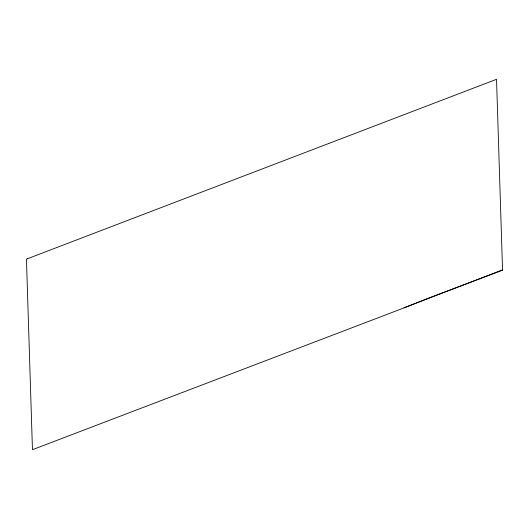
<?xml version="1.0" encoding="UTF-8"?>
<svg xmlns="http://www.w3.org/2000/svg" width="529" height="529" viewBox="0 0 529 529"><rect width="100%" height="100%" fill="white"/><g stroke="black" fill="none" stroke-linecap="round" stroke-linejoin="round"><path stroke-width="0.79" d="M502.537 269.843L403.971 307.858M27.62 258.674L26.45 259.157L32.454 449.696L399.97 309.439L429.912 297.609L502.55 270.253L496.533 79.304L27.62 258.674"/></g></svg>
